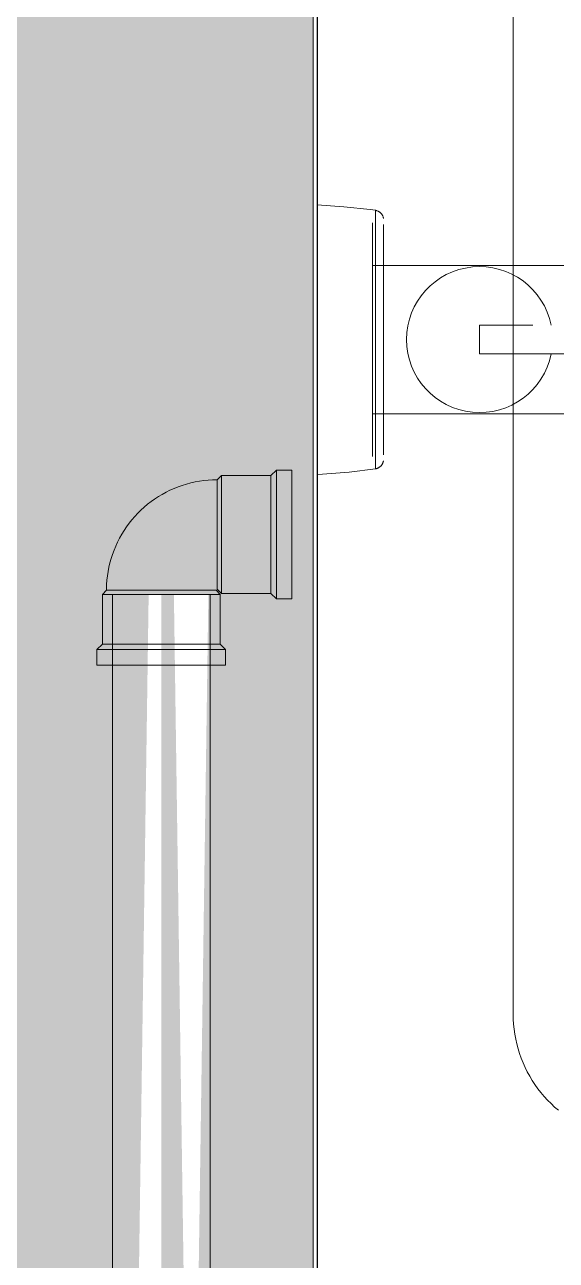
# Model space of a CAD drawing. Header units: metres. Extents: x 149 to 429, y -3 to 162.
# Drawn here: x 367.7381 to 367.8743, y 83.2227 to 83.5397 of the extents above; entities that cross this region are included whole.
import ezdxf

# ---------------------------------------------------------------- set-up
doc = ezdxf.new("R2010")
doc.units = ezdxf.units.M
doc.layers.add('1053_ARQ_BASE_MATADOURO_dwg', color=7, linetype='Continuous', lineweight=5, true_color=0x767676)
for name, color, linetype, lineweight in [('A-EQUIPAMENTOS', 7, 'Continuous', 5), ('A-PAREDE', 7, 'Continuous', 30), ('A-WALL', 7, 'Continuous', 9), ('P-PIPE', 7, 'Continuous', 5), ('P-SANR-FIXT', 7, 'Continuous', 5)]:
    doc.layers.add(name, color=color, linetype=linetype, lineweight=lineweight)

# ---------------------------------------------------------------- blocks, each defined once
blk = doc.blocks.new('USO_ESG_Cuba lavatório retângular - Uso geral-3647181-TÉRREO 1_20 - Dependente 2')
at = {"layer": 'P-SANR-FIXT', "color": 9, "true_color": 0xc0c0c0}
blk.add_line((0.1730500000001383, -0.05021161073460717), (-0.1731071461118772, -0.05021161073460717), dxfattribs=at)
at = {"layer": 'P-SANR-FIXT', "color": 9, "true_color": 0xc0c0c0, "flags": 128}
blk.add_lwpolyline([(-0.1731071461118772, -0.05021161073460717), (-0.1743846202191437, -0.05023716362380801), (-0.1756600506402518, -0.05031378141260466), (-0.1769313969587822, -0.05044134152833867), (-0.178196625291764, -0.05061963990284567), (-0.1794537115436821, -0.05084839129596403), (-0.1807006446448902, -0.0511272297548785), (-0.1819354297681952, -0.05145570919696257), (-0.183156091520975, -0.05183330412568357), (-0.1843606771047949, -0.05225941046931366), (-0.1855472594396093, -0.05273334654896098), (-0.1867139402467965, -0.05325435416774344), (-0.1878588530860383, -0.05382159982470876), (-0.1889801663409839, -0.05443417604767928), (-0.1900760861496787, -0.05509110284571471), (-0.1911448592741452, -0.05579132927564824), (-0.1921847759053031, -0.05653373512491417), (-0.1931941723985172, -0.05731713270235014), (-0.1941714339347127, -0.0581402687389149), (-0.1951149971038713, -0.05900182639249979), (-0.196023352406194, -0.0599004273550323), (-0.1968950466669125, -0.06083463405604998), (-0.1977286853612826, -0.06180295196468542)], dxfattribs=at)
blk = doc.blocks.new('USO_ESG_Sifão de Uso Geral - Sifão para lavatório-3647183-TÉRREO 1_20 - Dependente 2')
at = {"layer": 'P-SANR-FIXT', "color": 9, "true_color": 0xc0c0c0}
for p, q in [((1.117017536812133e-16, 5.498934640968401e-17), (-0.03457092903810632, 5.498934640968401e-17)), ((-0.03, 0), (1.83697019872103e-18, 0)), ((-4.851272572342306e-16, 0), (0.03, 0)), ((1.83697019872103e-18, 9.702447179016361e-17), (0.03, 9.702447179016361e-17)), ((0.03457092903810632, 5.498934640968401e-17), (0, 5.498934640968401e-17)), ((-0.03, -9.702447179016361e-17), (-2.986097890972044e-16, -9.702447179016361e-17)), ((-2.143631141347942e-16, -0.01488819227461762), (-0.033171959091578, -0.01488819227461762)), ((0.03, -0.01413148976521727), (-0.03, -0.01413148976521727)), ((-0.01499999999999995, -0.01413148976521727), (-0.03, -0.01413148976521727)), ((-1.232352723358946e-16, -0.01413148976521721), (-0.01907023710242991, -0.01413148976521721)), ((-0.01904999999979209, -0.0141314897651755), (-0.01904999999979209, -0.05521161073455405)), ((-0.01904999999999815, -0.01413148976521727), (0.01904999999999815, -0.01413148976521727)), ((-0.01904999999999815, -0.01413148976521727), (-0.016497783942092, -0.01413148976521727)), ((0.01907023710242991, -0.01413148976521733), (1.185644113706002e-16, -0.01413148976521733)), ((0.033171959091578, -0.01488819227461762), (0, -0.01488819227461762)), ((0.03, -0.01413148976521727), (0.01583241305966005, -0.01413148976521727)), ((0.01649778394209185, -0.01413148976521727), (0.01904999999999815, -0.01413148976521727)), ((0.01905000000013861, -0.05521161073441545), (0.01905000000013861, -0.0141314897651755)), ((-0.01826685994325847, -0.0169589824744004), (-0.0295564002559263, -0.0169589824744004)), ((-2.008279476775108e-16, -0.0169589824744004), (-0.02955640025592638, -0.0169589824744004)), ((0.02955640025592633, -0.0169589824744004), (2.760231008520435e-17, -0.0169589824744004)), ((0.02955640025592635, -0.0169589824744004), (0.01604076947555163, -0.0169589824744004)), ((0.01705068499550741, -0.0169589824744004), (0.01907023710242991, -0.0169589824744004))]:
    blk.add_line(p, q, dxfattribs=at)
at = {"layer": 'P-SANR-FIXT', "color": 254, "true_color": 0xd3d3d3}
for p, q in [((-0.009535118551214881, -0.01413148976521721), (-0.0165153097868968, -0.01413148976521721)), ((-0.016497783942092, -0.01413148976521727), (-0.009524999999999187, -0.01413148976521727)), ((-0.01131370849898476, -0.01413148976521727), (-0.016, -0.01413148976521727)), ((-0.01131370849898483, -0.01413148976521727), (-0.016, -0.01413148976521727)), ((-0.007764571353075567, -0.01413148976521727), (-0.01499999999999995, -0.01413148976521727)), ((-0.004141104721640375, -0.01413148976521727), (-0.008000000000000016, -0.01413148976521727)), ((-1.450476994699748e-16, -0.01413148976521727), (-0.008000000000000104, -0.01413148976521727)), ((0.01131370849898466, -0.01413148976521727), (-0.004141104721640375, -0.01413148976521727)), ((0.007999999999999867, -0.01413148976521727), (-1.450476994699748e-16, -0.01413148976521727)), ((0.01583241305966005, -0.01413148976521727), (0.00776457135307566, -0.01413148976521727)), ((0.01385640646055093, -0.01413148976521727), (0.007999999999999867, -0.01413148976521727)), ((0.009524999999998916, -0.01413148976521727), (0.0158639394548574, -0.01413148976521727)), ((0.01586549803610413, -0.01413148976521733), (0.009535118551214982, -0.01413148976521733)), ((0.01590054392811262, -0.01413148976521727), (0.01131370849898466, -0.01413148976521727)), ((0.01590054392811262, -0.01413148976521727), (0.01385640646055093, -0.01413148976521727)), ((-0.01907023710242991, -0.0169589824744004), (-0.01348469397396347, -0.0169589824744004)), ((0.01348469397396343, -0.0169589824744004), (0.01705068499550741, -0.0169589824744004)), ((0.01348469397396356, -0.0169589824744004), (0.01705068499550751, -0.0169589824744004)), ((-0.01904999999979209, -0.05521161073455405), (-0.01904999999979209, -0.1602903993344997)), ((0.01905000000013861, -0.1955932166437713), (0.01905000000013861, -0.05521161073441545))]:
    blk.add_line(p, q, dxfattribs=at)
at = {"layer": 'P-SANR-FIXT', "color": 254, "true_color": 0xe0e0e0}
for p, q in [((-0.008000000000000016, -0.01413148976521727), (-0.01131370849898476, -0.01413148976521727)), ((-0.008000000000000104, -0.01413148976521727), (-0.01131370849898483, -0.01413148976521727)), ((7.008652269441876e-17, -0.01413148976521721), (-0.009535118551214881, -0.01413148976521721)), ((-0.009524999999999187, -0.01413148976521727), (-1.55777618286136e-16, -0.01413148976521727)), ((4.84663372329776e-17, -0.01413148976521727), (-0.007764571353075567, -0.01413148976521727)), ((0.009535118551214982, -0.01413148976521733), (7.008652269441876e-17, -0.01413148976521733)), ((-1.55777618286136e-16, -0.01413148976521727), (0.009524999999998916, -0.01413148976521727)), ((0.01658597954578909, -0.01488819227461762), (0.01583841955017461, -0.01488819227461762)), ((0.0158639394548574, -0.01413148976521727), (0.01649778394209185, -0.01413148976521727)), ((0.01651530978689685, -0.01413148976521733), (0.01586549803610413, -0.01413148976521733)), ((0.016, -0.01413148976521727), (0.01590054392811262, -0.01413148976521727)), ((0.016, -0.01413148976521727), (0.01590054392811262, -0.01413148976521727))]:
    blk.add_line(p, q, dxfattribs=at)
at = {"layer": 'P-SANR-FIXT', "color": 254, "true_color": 0xe9e9e9}
blk.add_line((0.00776457135307566, -0.01413148976521727), (4.84663372329776e-17, -0.01413148976521727), dxfattribs=at)
at = {"layer": 'P-SANR-FIXT', "color": 9, "true_color": 0xc0c0c0, "flags": 128}
for points in [[(-0.03317195909133097, -0.01488819227454733), (-0.03397111898998283, -0.008124904594676264), (-0.03449918027467775, -0.00133506895158971), (-0.03457092903795292, 1.386069925501943e-13)], [(0.03457092903829944, 1.386069925501943e-13), (0.03409619888071647, -0.00679377274116705), (0.03335017000808294, -0.01356312704590418), (0.03317195909167749, -0.01488819227454733)], [(-0.03107743835339534, -0.01695898247430996), (-0.03117822241681115, -0.01693979286331378), (-0.03127815848403261, -0.01691658831421337), (-0.03137708667861625, -0.01688940594970373), (-0.03147484873646444, -0.01685828925551104), (-0.03157128825919899, -0.01682328801164367), (-0.03166625096413882, -0.01678445821269306), (-0.03175958493136696, -0.01674186197829368), (-0.03185114084622347, -0.01669556745304872), (-0.03194077223888762, -0.0166456486984167), (-0.03202833571820793, -0.01659218557378663), (-0.03211369120130458, -0.01653526360854376), (-0.03219670213769696, -0.01647497386609612), (-0.03227723572747109, -0.0164114127966739), (-0.03235516313424924, -0.01634468208486178), (-0.03243035969060547, -0.01627488848534958), (-0.0325027050980756, -0.01620214365313877), (-0.03257208361968224, -0.01612656396432358), (-0.03263838426435141, -0.01604827033008041), (-0.03270150096523048, -0.01596738800414278), (-0.03276133274913518, -0.01588404638029642), (-0.03281778389802676, -0.01579837878779545), (-0.03287076410203409, -0.01571052227638283), (-0.03292018860402077, -0.01562061739756864), (-0.03296597833548931, -0.01552880798022525), (-0.03300806004264414, -0.01543524089994535), (-0.03304636640358385, -0.01534006584354866), (-0.03308083613648396, -0.01524343507137091), (-0.03311141409696829, -0.01514550317192952), (-0.0331380513669561, -0.01504642681506448), (-0.03316070533235125, -0.01494636450230719), (-0.03317195909140028, -0.01488819227454733)], [(0.0331719590917468, -0.01488819227454733), (0.03315162239312067, -0.01498875114935036), (0.03312728067933422, -0.01508841633685697), (0.03309897289174478, -0.01518702839370126), (0.03306674431692991, -0.01528442956211693), (0.03303064651364148, -0.01538046402053878), (0.03299073723075035, -0.01547497813461996), (0.03294708031444898, -0.01556782070173467), (0.03289974560665251, -0.01565884319381767), (0.03284880883258848, -0.01574789999396635), (0.03279435148048597, -0.01583484863068661), (0.03273646067031478, -0.01591955000451526), (0.03267522901517841, -0.01600186861103866), (0.03261075447245021, -0.01608167275864435), (0.03254314018777114, -0.01615883477740172), (0.03247249432962235, -0.01623323122447764), (0.03239892991613579, -0.01630474308151279), (0.03232256463490503, -0.01637325594465183), (0.03224352065385611, -0.01643866020819769), (0.03216192442671254, -0.01650085123911776), (0.03207790648986684, -0.01655972954503559), (0.03199160125412345, -0.01661520093321306), (0.03190314678951145, -0.01666717666121622), (0.03181268460434494, -0.01671557357912607), (0.03172035941866998, -0.01676031426204681), (0.03162631893320668, -0.01680132713457497), (0.03153071359260848, -0.01683854658487289), (0.03143369634511764, -0.0168719130695943), (0.03133542239757735, -0.01690137320938448), (0.03123604896725592, -0.01692687987453937), (0.03113573503055232, -0.01694839225985343), (0.03107743835374186, -0.01695898247430996)]]:
    blk.add_lwpolyline(points, dxfattribs=at)
blk = doc.blocks.new('Joelho 45_90 - Agua Fria_Soldavel - MEP - Tigre - Standard-V92-TÉRREO 1_20 - Dependente 2')
at = {"layer": 'P-PIPE'}
for p, q in [((-0.01649999999986631, 0.02950000000015789), (-0.01649999999986631, 0.03350000000008767)), ((0.01649999999998879, 0.03350000000000005), (-0.01650000000001121, 0.03350000000000004)), ((0.01649999999998879, 0.03350000000000005), (-0.01650000000001121, 0.03350000000000004)), ((-0.0124999999999998, 0.03350000000000004), (2.32158600498453e-16, 0.03350000000000004)), ((2.32158600498453e-16, 0.03350000000000004), (0.0125000000000002, 0.03350000000000005)), ((0.01650000000014352, 0.03350000000008767), (0.01650000000014352, 0.02950000000015789)), ((-0.01509999999988395, 0.02810000000024484), (-0.01649999999986631, 0.02950000000015789)), ((-0.01650000000001125, 0.02950000000000007), (0.01649999999998883, 0.02950000000000002)), ((-0.01650000000001118, 0.02950000000000007), (0.01649999999998876, 0.02950000000000002)), ((0.01650000000014352, 0.02950000000015789), (0.01510000000016116, 0.02810000000024484)), ((-0.01509999999988395, 0.01540000000015243), (-0.01509999999988395, 0.02810000000024484)), ((-0.01510000000001119, 0.02810000000000004), (0.0150999999999888, 0.02810000000000004)), ((-0.01510000000001119, 0.02810000000000004), (0.0150999999999888, 0.02810000000000004)), ((0.01510000000016116, 0.02810000000024484), (0.01510000000016116, 0.01540000000015243)), ((-0.03349999999987976, 0.01650000000007422), (-0.02949999999988068, 0.01650000000007422)), ((-0.0334999999999998, 0.01650000000000001), (-0.0334999999999998, -0.0165)), ((-0.0334999999999998, 0.0165), (-0.0334999999999998, 0.01166726188957802)), ((-0.02949999999988068, 0.01650000000007422), (-0.02809999999989832, 0.01510000000016116)), ((-0.0294999999999998, 0.0165), (-0.0294999999999998, 0.01263973331146312)), ((-0.0294999999999998, 0.01650000000000001), (-0.0294999999999998, -0.0165)), ((-0.02809999999989832, 0.01510000000016116), (-0.01539999999987522, 0.01510000000016116)), ((-0.02809999999999982, 0.0151), (-0.02809999999999982, 0.01156727109109629)), ((-0.02809999999999978, 0.0151), (-0.02809999999999978, -0.01509999999999999)), ((-0.01539999999987522, 0.01510000000016116), (-0.01429999999988413, 0.01404000000009037)), ((-0.01539999999999982, 0.01510000000000069), (-0.01539999999999982, -0.0151000000000007)), ((-0.01539999999999978, 0.01509999999999931), (-0.01539999999999978, 0.01307698359714445)), ((-0.0153999999999998, 0.01307698359714506), (-0.0153999999999998, 0.0151)), ((-0.0153999999999998, -0.0151), (-0.0153999999999998, 0.0151)), ((-0.01403999999988246, 0.01429999999995344), (-0.01510000000002256, 0.01540000000001382)), ((0.01510000000014516, 0.01540000000016232), (-0.01510000000016759, 0.01539999999984935)), ((0.01509999999983241, 0.01540000000015073), (-0.01509999999985483, 0.01539999999983776)), ((-0.01510000000001119, 0.01540000000000004), (0.0150999999999888, 0.01540000000000004)), ((-0.01510000000001119, 0.01540000000000004), (0.0150999999999888, 0.01540000000000004)), ((-0.01429999999999916, -0.01403999999999996), (-0.01429999999999916, 0.01404000000000005)), ((-0.01430000000000045, -0.01403999999999994), (-0.01430000000000045, 0.01404000000000005)), ((-0.01429999999999978, 0.01404000000000005), (-0.01429999999999978, -0.01403999999999995)), ((-0.01429999999999978, 0.01404000000000005), (-0.01429999999999978, -0.01403999999999995)), ((-0.01403999999999981, 0.01429999999970904), (0.01404000000000018, 0.01430000000000004)), ((-0.01403999999999981, 0.01430000000000004), (0.01404000000000019, 0.01430000000029104)), ((0.01404000000000019, 0.01429999999999994), (-0.01403999999999981, 0.01430000000000003)), ((0.01404000000000019, 0.01429999999999994), (-0.01403999999999981, 0.01430000000000003)), ((1.581079460856774e-16, 0.01540000000000004), (-0.0124999999999998, 0.01540000000000004)), ((0.0125000000000002, 0.01540000000000004), (1.581079460856774e-16, 0.01540000000000004)), ((0.01510000000029977, 0.01540000000042965), (0.01404000000015967, 0.01430000000009204)), ((-0.0334999999999998, 1.157851592381576e-16), (-0.0334999999999998, 0.01250000000000004)), ((-0.0153999999999998, 0.01250000000000004), (-0.0153999999999998, 1.965623879597869e-16)), ((-0.0334999999999998, -0.01249999999999996), (-0.0334999999999998, -1.204232929309937e-16)), ((-0.0153999999999998, -3.964606420936434e-17), (-0.0153999999999998, -0.01249999999999996)), ((-0.0334999999999998, -0.01166726188957798), (-0.0334999999999998, -0.01649999999999999)), ((-0.0294999999999998, -0.01263973331146308), (-0.0294999999999998, -0.01649999999999999)), ((-0.02809999999999982, -0.01156727109109642), (-0.02809999999999982, -0.01509999999999999)), ((-0.02809999999989832, -0.01509999999988395), (-0.02949999999988068, -0.016499999999797)), ((-0.01539999999987522, -0.01509999999988395), (-0.02809999999989832, -0.01509999999988395)), ((-0.01539999999999978, -0.01307698359714452), (-0.01539999999999978, -0.0150999999999993)), ((-0.0153999999999998, -0.0151), (-0.0153999999999998, -0.01307698359714494)), ((-0.01429999999988413, -0.01403999999967455), (-0.01539999999987522, -0.01509999999988395)), ((-0.02949999999988068, -0.016499999999797), (-0.03349999999987976, -0.016499999999797))]:
    blk.add_line(p, q, dxfattribs=at)
at = {"layer": 'P-PIPE', "flags": 128}
blk.add_lwpolyline([(0.01404000000015967, 0.01430000000009204), (0.01401733102286489, 0.0131667022693684), (0.01394936035673782, 0.01203521757313429), (0.01383619674021156, 0.01090735604566653), (0.01367802121099776, 0.009784922024697516), (0.01347508681619002, 0.008669711165479021), (0.0132277182074622, 0.007563507567182023), (0.01293631112184667, 0.006468080919810382), (0.01260133174857747, 0.005385183672321364), (0.01222331598317687, 0.004316548229160617), (0.01180286857024039, 0.003263884179231172), (0.01134066213575206, 0.002228875560207234), (0.01083743611170212, 0.001213178165400314), (0.01029399555224463, 0.0002184168935935304), (0.009711209846246493, -0.0007538168488692463), (0.009090011326643435, -0.00170196769581853), (0.00843139377854368, -0.002624518808007269), (0.007736410849544337, -0.003519994300535109), (0.00700617436399316, -0.004386961603464079), (0.006241852544522226, -0.005224033754239645), (0.005444668143071249, -0.006029871615957018), (0.00461589648451918, -0.006803186019809436), (0.0037568634267358, -0.007542739827837432), (0.0028689432394096, -0.00824734991168225), (0.001953556405463678, -0.008915889045402947), (0.001012167348386174, -0.009547287709169178), (4.628209011862055e-05, -0.0101405357999487), (-0.0009425541591810544, -0.01069468424697188), (-0.001952759472362595, -0.01120884653114154), (-0.002982717736524319, -0.01168220010228943), (-0.004030781238033524, -0.01211398769621992), (-0.005095273298831489, -0.0125035185441946), (-0.006174490958894603, -0.01285016948040211), (-0.007266707700069674, -0.01315338593715642), (-0.008370176208511293, -0.01341268283281315), (-0.009483131170107663, -0.01362764534783019), (-0.01060379209425155, -0.01379792958758626), (-0.01173036616249119, -0.01392326313403683), (-0.01286105109686341, -0.01400344548010835), (-0.01399403804236463, -0.01403834835112793), (-0.01429999999988413, -0.01403999999967455)], dxfattribs=at)
blk = doc.blocks.new('1053_ARQ_BASE_MATADOURO_dwg_arq geral tgov-4039641-TÉRREO 1_20 - Dependente 2')
at = {"layer": 'A-EQUIPAMENTOS', "color": 7, "true_color": 0xf4f4f4}
blk.add_line((31.23981843990631, 0.2765506971629236), (31.23981843990631, 0.2691915147007597), dxfattribs=at)
at = {"layer": 'A-EQUIPAMENTOS', "color": 254, "true_color": 0xd5d5d5}
for p, q in [((31.25344127636964, 0.2765506971629236), (31.23981843990631, 0.2765506971629236)), ((31.23981843990631, 0.2691915147007597), (31.25344127636977, 0.2691915147007597))]:
    blk.add_line(p, q, dxfattribs=at)
at = {"layer": 'A-EQUIPAMENTOS', "color": 254, "true_color": 0xe1e1e1}
blk.add_line((31.25344127636977, 0.2691915147007597), (31.3432296656352, 0.2691915147007597), dxfattribs=at)
at = {"layer": 'A-EQUIPAMENTOS', "color": 7, "true_color": 0xf0f0f0}
blk.add_arc((31.23981843990623, 0.2728711068630219), 0.0187190971146943, 11.33638747378542, 348.6636125262143, dxfattribs=at)
at = {"layer": 'A-PAREDE', "color": 253, "true_color": 0xaaaaaa}
blk.add_line((31.19822966563515, 0.559662276878953), (31.19822966563515, -2.440337724983692), dxfattribs=at)
blk = doc.blocks.new('1053_ARQ_BASE_MATADOURO_dwg-3625622-TÉRREO 1_20 - Dependente 2')
blk.add_blockref('1053_ARQ_BASE_MATADOURO_dwg_arq geral tgov-4039641-TÉRREO 1_20 - Dependente 2', (130.2097949645677, 83.1860339743535))

msp = doc.modelspace()

# ---------------------------------------------------------------- hatches: boundary and pattern name
at = {"layer": 'A-WALL', "true_color": 0xffd4aa, "transparency": 33554483}
h = msp.add_hatch(color=41, dxfattribs=at)
h.paths.add_polyline_path([(367.8120328538449, 80.59569625085985), (367.8120328538449, 83.89569624974227), (367.6635328538449, 83.89569624974227), (367.6635328538449, 80.59569625085985)])
h.paths.add_polyline_path([(367.7151358575583, 80.60918625016771), (367.6905617847297, 80.619641930748), (367.6998265466658, 82.34870625011483), (367.7155617847296, 82.34870625011483), (367.7155617847296, 80.60918625085957)])
h.paths.add_polyline_path([(367.7851358575583, 80.60918625085957), (367.7605617847298, 80.60918625085957), (367.7698265466659, 82.34870625011483), (367.7855617847297, 82.34870625011483), (367.7855617847297, 80.60918625085957)])
h.paths.add_polyline_path([(367.7794183530423, 82.41019625011481), (367.7622364671823, 82.41019625011481), (367.7730617847296, 82.74409413593506), (367.7838871022769, 82.74409413593506), (367.7819006194945, 82.41019625011481)])
h.paths.add_polyline_path([(367.6922364671823, 82.41019625011488), (367.7030617847296, 82.74409413593506), (367.713887102277, 82.74409413593506), (367.7030617847296, 82.41019625011488), (367.6942229499648, 82.41019625011488)])
h.paths.add_polyline_path([(367.7730617847296, 82.7758941359351), (367.7609877119011, 82.7758941359351), (367.7698265466659, 83.39350508121646), (367.7851358575583, 83.39350508121646), (367.7762970227935, 82.7758941359351), (367.7733699045915, 82.7758941359351)])
h.paths.add_polyline_path([(367.7151358575583, 82.7758941359351), (367.6909877119009, 82.7758941359351), (367.6998265466658, 83.39350508121646), (367.7151358575583, 83.39350508121646), (367.7151358575583, 82.82990659800646)])
at = {"layer": 'P-PIPE', "true_color": 0x69503c}
for points in [[(367.7730617847296, 82.7758941359351), (367.7622364671823, 83.39350508121646), (367.7609877119011, 83.39350508121646), (367.7698265466659, 82.7758941359351)], [(367.7762970227935, 82.7758941359351), (367.7851358575583, 82.7758941359351), (367.7762970227935, 83.39350508121646), (367.7730617847296, 83.39350508121646), (367.7730617847296, 82.7758941359351)]]:
    msp.add_hatch(color=27, dxfattribs=at).paths.add_polyline_path(points)

# ---------------------------------------------------------------- linework, layer by layer
at = {"layer": 'A-WALL', "color": 253, "true_color": 0xbbb2aa}
msp.add_line((367.8120328538448, 80.59419625048717), (367.8120328538448, 83.89569624974214), dxfattribs=at)
at = {"layer": 'P-PIPE'}
for p, q in [((367.7605617847298, 83.39350508121646), (367.7605617847298, 82.7758941359351)), ((367.7855617847296, 83.39350508121633), (367.7605617847296, 83.39350508121633)), ((367.7855617847297, 82.7758941359351), (367.7855617847297, 83.39350508121646))]:
    msp.add_line(p, q, dxfattribs=at)

# ---------------------------------------------------------------- block references
at = {"layer": '1053_ARQ_BASE_MATADOURO_dwg', "color": 253, "true_color": 0xaaaaaa}
msp.add_blockref('1053_ARQ_BASE_MATADOURO_dwg-3625622-TÉRREO 1_20 - Dependente 2', (206.4050371545499, 0), dxfattribs=at)
at = {"layer": 'P-PIPE', "extrusion": (0, 0, -1), "rotation": 90}
msp.add_blockref('Joelho 45_90 - Agua Fria_Soldavel - MEP - Tigre - Standard-V92-TÉRREO 1_20 - Dependente 2', (-367.7730617847296, 83.40890508121633), dxfattribs=at)
at = {"layer": 'P-SANR-FIXT', "color": 9, "true_color": 0xc0c0c0, "rotation": 90.00000000000185}
for name in ['USO_ESG_Cuba lavatório retângular - Uso geral-3647181-TÉRREO 1_20 - Dependente 2', 'USO_ESG_Sifão de Uso Geral - Sifão para lavatório-3647183-TÉRREO 1_20 - Dependente 2']:
    msp.add_blockref(name, (367.8130617847528, 83.45890508121633), dxfattribs=at)

doc.saveas('drawing.dxf')
